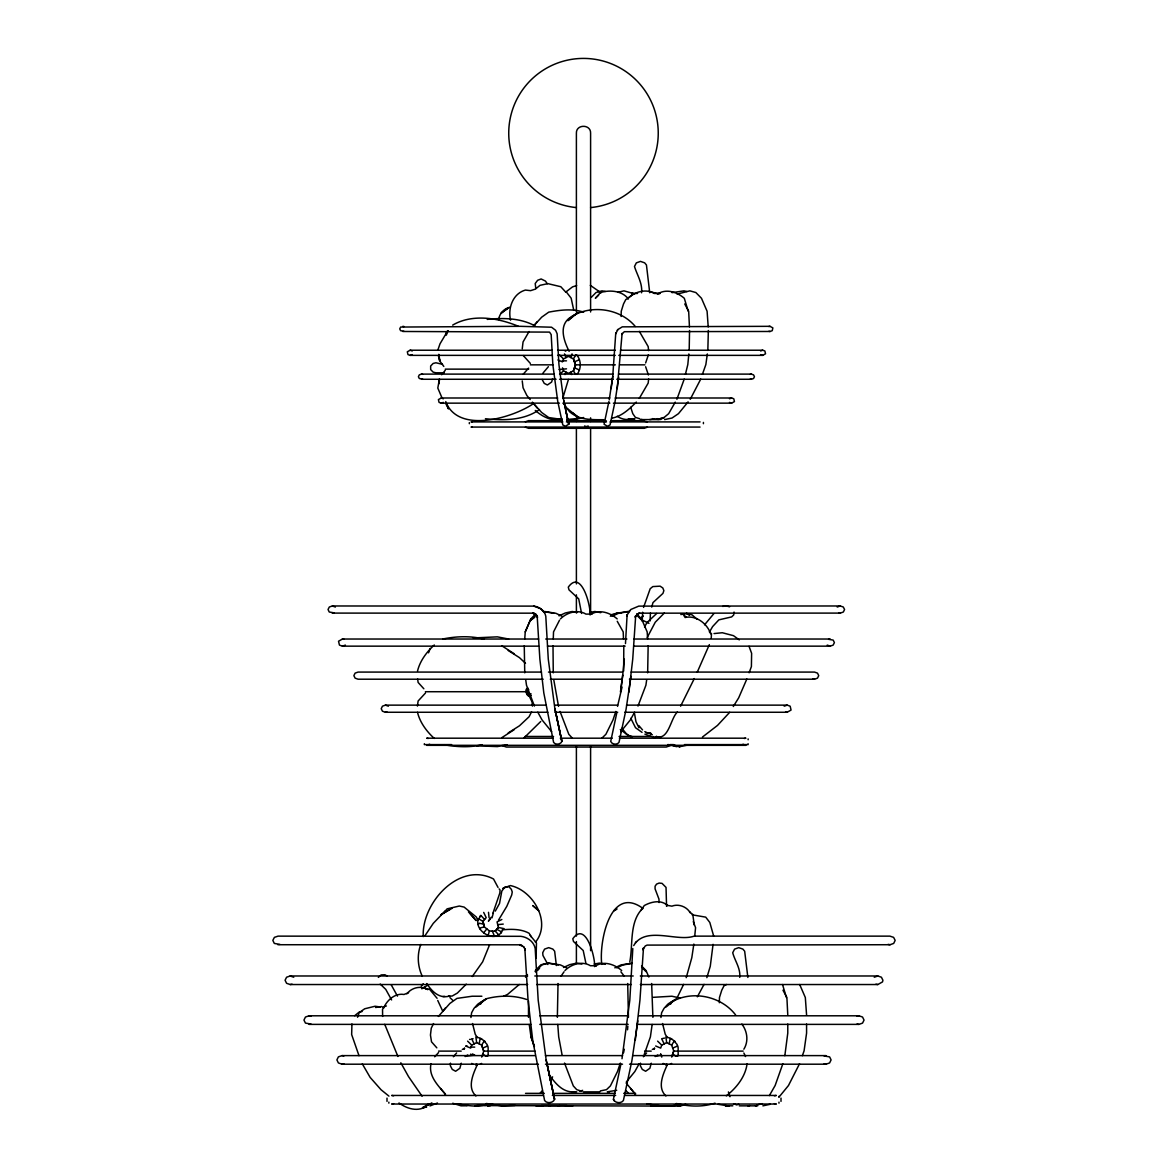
<?xml version="1.0" encoding="UTF-8"?>
<svg xmlns="http://www.w3.org/2000/svg" width="1168" height="1168" viewBox="0 0 1168 1168"><rect width="100%" height="100%" fill="white"/><g stroke="black" fill="none" stroke-linecap="round" stroke-linejoin="round"><path stroke-width="1.5" d="M601.783 964.403C598.863 943.218 609.813 883.869 643.057 908.5M351.933 1023.971L351.656 1034.571L358.999 1055.682M621.099 316.47L621.245 311.243L623.522 303.943L625.785 299.534L628.282 298.234M719.327 1002.728L719.473 997.501L721.751 990.216L724.014 985.792L726.511 984.507M553.004 645.831L553.267 672.841M553.267 638.852L553.53 631.888L559.53 620.179M558.027 983.514L557.355 1017.343M450.454 1063.157L450.352 1065.756L452.264 1069.421L455.637 1071.246L459.871 1068.282L461.258 1063.201M640.473 1063.157L640.356 1065.756L642.283 1069.421L645.641 1071.246L649.875 1068.282L651.262 1063.201M625.479 643.583L627.099 615.01L630.866 609.462L638.75 606.119L840.23 605.973L843.281 606.995L844.566 609.492L843.354 612.017L840.347 613.098L639.918 613.171L637.129 614.134L639.684 612.981L636.706 614.47M642.196 621.201L642.648 612.222M650.05 621.011L650.445 613.142M536.054 958.256L536.477 943.043L530.228 935.451M632.808 948.533L629.815 1000.173L622.004 1058.734M524.257 645.831L524.753 672.841M524.753 638.852L525.25 631.888L530.856 618.909L535.324 614.324M713.064 944.343L710.275 966.286L706.859 977.66M629.786 961.994C633.144 944.766 629.187 922.705 641.977 909.098M623.654 671.074L623.8 645.831M627.537 1029.782L627.844 1026.234M688.843 353.962L687.806 364.591L685.426 374.271M689.193 350.429L689.543 330.5M612.704 376.695L615.711 333.756L617.916 329.522L622.296 326.85L769.989 326.325L772.866 327.887L772.252 330.69L770.077 331.478L624.281 331.697L621.712 334.471L622.121 333.347L617.215 388.637M622.661 675.644L624.325 659.117M694.756 935.845L695.573 927.684L693.281 921.625M439.285 379.22L438.774 383.907L439.591 379.22M734.059 612.047L733.738 614.908L731.664 616.908L718.86 619.858L712.611 626.588L709.443 632.034M522.242 348.779L523.06 341.932L529.06 331.522M648.649 379.031L648.167 383.119L639.319 398.346M747.053 1063.931C745.403 1076.735 736.322 1088.109 726.306 1095.847M611.141 388.637L612.777 376.213L609.229 399.879M618.733 377.162L615.142 401.15L610.061 424.948L607.433 426.218L604.075 424.247L608.893 401.558M620.485 692.171L622.748 675.002L620.573 691.398M630.997 676.301L626.033 709.487L618.996 742.41C617.098 745.184 611.915 744.542 610.718 741.432L616.85 712.597M637.845 1020.861L631.873 1060.865L623.391 1100.519C621.113 1103.862 614.864 1103.088 613.419 1099.336L620.923 1064.077M417.429 706.085L418.115 701.004L425.502 693.004M628.895 692.171L632.735 659.117L635.684 615.697L635.115 617.259L637.319 613.974M635.319 1039.987L639.947 1000.173L643.495 947.861L642.809 949.73L645.247 945.978L647.087 945.102L890.074 944.722L893.695 943.423L895.155 940.386L893.608 937.364L889.943 936.137L694.099 936.137C677.104 942.226 645.495 925.436 633.728 945.554M646.663 679.922L645.904 685.236L637.991 706.056M647.656 672.841L648.152 645.831M652.153 1024.467L650.401 1036.863L644.181 1054.602M707.341 353.962L705.852 364.591L702.435 374.271M707.837 350.429L708.348 330.5M470.938 1017.503L471.624 1012.729L473.974 1008.422L477.858 1004.1L480.953 1003.779M660.942 1017.503L661.628 1012.729L663.993 1008.422L667.862 1004.1L670.958 1003.779M693.85 944.065L691.806 957.702L686.215 977.674M430.992 1063.785C428.203 1076.151 438.321 1085.773 445.548 1094.387L440.57 1088.459M648.401 354.736L645.641 362.941M417.516 671.118C419.911 660.986 426.7 651.905 434.306 644.999M493.407 912.763L492.005 917.858M711.239 638.297L711.473 633.363M575.561 374.373L573.415 370.825L575.474 364.839L573.415 358.853L568.451 356.386L563.545 358.853L562.465 361.846L557.924 359.978M622.062 687.003L617.536 706.363M623.537 1052.821L624.296 1049.273M528.885 694.04L528.126 695.69M684.229 379.104L676.9 399.266M782.852 1063.756L775.129 1085.525L769.362 1095.599M784.838 1055.682L787.772 1033.14L787.772 1024.044M387.002 1098.11L387.002 1101.38M780.998 1101.38L780.998 1098.11M498.575 319.536C499.51 313.666 504.007 308.425 509.92 307.228M562.713 398.449L568.436 379.454M552.581 378.636L551.646 382.024L547.412 384.987L544.244 383.381L542.127 379.483M643.568 607.375L650.196 588.73L652.824 586.584L660.124 586.161L662.825 587.986L663.862 590.628L662.942 593.402L652.97 602.615L651.744 607.083M489.509 944.956L482.661 961.819L472.252 976.536M527.746 687.967C522.87 689.938 529.878 699.807 529.571 694.434L527.629 691.719L528.695 689.514M570.933 357.612L572.043 353.875M479.143 1043.885L480.106 1038.775L481.596 1038.775M669.162 1043.885L670.125 1038.775L671.615 1038.775M439.372 379.25L437.81 388.068L441.752 397.295M615.843 711.443L613.01 719.911L605.885 734.307L601.987 738.045M620.325 1063.07L617.492 1071.538L610.382 1085.933L606.484 1089.671L600.352 1090.912M481.698 1057.098L483.756 1051.112L481.698 1045.112L476.661 1042.644L471.697 1045.126L470.675 1048.119L465.652 1046.002L467.142 1046.002M671.717 1045.112L666.68 1042.644L661.716 1045.126L660.694 1048.119L655.671 1046.002M672.374 1054.938L673.702 1051.112L743.155 1051.112M671.717 1057.098L673.775 1051.112L671.644 1045.126L674.17 1041.126L677.046 1044.382L678.155 1047.623L678.155 1054.587L677.601 1056.208L676.111 1056.208L672.666 1054.105M437.81 350.181L440.015 343.801L447.826 330.69M700.742 379.104L690.244 399.266M799.54 1063.756L788.473 1085.525L778.837 1097.307L778.968 1096.299M802.372 1055.682L804.08 1050.85L806.577 1033.14L806.577 1024.044M357.554 1017.255L359.189 1012.627L364.693 1008.787L375.059 1006.247L380.432 1007.006M464.178 1049.287L464.557 1048.222M654.197 1049.287L654.576 1048.222M746.848 678.988L738.672 697.865L733.285 706.523M749.126 672.768L751.404 666.548L751.623 653.306L749.038 646.327M428.554 652.824L430.174 648.444M446.322 335.187L447.972 330.792M501.846 919.493L497.057 921.902L498.356 927.45L504.08 928.662L502.459 929.845C497.276 944.532 473.493 931.728 478.413 918.647L482.997 921.406L484.34 926.896L489.392 930.94L488.151 935.466L489.1 936.094M683.63 984.361L677.352 997.297M564.991 374.563L565.969 372.066M492.954 913.113L499.831 893.038L500.079 890.016L499.116 888.892M525.25 631.888L530.856 618.909M709.356 644.619L697.179 672.33M480.092 929.042L480.632 927.83L484.34 926.896L482.939 921.45L486.18 917.654L483.698 912.412M420.845 944.416C416.874 954.592 417.633 966.476 422.305 976.331M743.87 1049.2C748.732 1041.316 747.374 1031.315 741.884 1024.088M694.318 678.55L680.608 706.173M425.05 935.612L433.255 923.377L445.11 911.04M433.547 1023.562L431.269 1028.19L430.452 1035.038L431.518 1041.827L436.832 1047.842M531.601 711.779L529.104 716.729L519.483 725.781L508.168 732.964M647.233 637.465L655.263 622.223L664.315 613.054M644.546 627.07L646.897 622.675L656.708 613.463M697.354 996.8L704.056 984.376M634.604 712.203L630.355 719.911L620.763 731.694M639.1 1063.844L634.852 1071.538L626.325 1082.006M677.352 712.042C670.476 718.539 668.68 740.716 656.197 736.512L660.285 737.417M495.305 911.098L499.524 903.477L501.817 891.111L504.853 887.052L508.781 886.614L511.321 889.286L512.256 891.987L511.715 894.98L506.81 906.324L498.502 920.136M675.25 402.142L668.665 413.662L664.169 417.399L660.738 418.217M550.391 1080.707L552.61 1076.838M383.878 1007.502C387.207 999.91 395.31 992.931 403.967 994.479L408.596 992.698M704.552 624.822L713.794 613.711M446.088 333.347L447.709 330.675M535.455 942.182C551.895 922.209 532.871 890.235 510.401 885.578L502.678 888.41M577.05 374.359C581.328 368.957 581.328 360.737 577.05 355.32L575.941 354.868L573.415 358.853L575.547 364.839L573.488 370.84L568.451 373.307L563.487 370.825L562.523 367.847M528.199 693.646L527.104 694.785M354.678 1015.707L359.131 1012.13L362.022 1011.561M640.955 910.471L644.254 905.565C651.364 901.638 661.132 899.448 667.673 905.58L666.767 905.244L671.877 906.164C678.477 903.594 686.653 906.572 690.186 912.704L689.573 911.945L692.785 914.427L694.245 925.041M561.02 976.214L564.027 971.805M476.486 1063.741L475.872 1065.216L477.362 1064.574C473.201 1073.83 466.82 1087.496 475.916 1095.949M666.505 1063.741L665.891 1065.216L667.381 1064.574C663.22 1073.83 656.825 1087.496 665.921 1095.949M479.785 916.749L480.822 915.332L484.589 919.523M478.223 924.633L479.245 923.231L483.669 924.151M491.217 917.289L488.399 921.143L489.903 919.377M483.669 932.779L486.866 928.925M492.969 936.4L493.991 934.999L492.312 931.042M500.649 933.378L501.671 931.976L496.809 929.275M525.512 977.149L527.44 974.535M441.635 374.738L445.271 370.3M540.711 721.517L523.95 737.957M688.098 401.88L678.462 413.662L672.023 418.027L664.65 419.589M438.365 1016.437L449.884 1003.458L456.936 998.406L472.164 996.231L481.873 996.231M378.33 977.397L381.148 974.93L384.973 974.769L387.075 976.068M583.679 312.163C572.291 308.454 560.246 309.958 548.726 312.148L541.675 317.185L533.426 326.237M617.916 329.522L617.259 330.296M629.771 610.514L628.953 611.463M443.752 1009.984L445.548 1007.823M636.472 941.481L635.377 942.751M533.353 326.31L537.338 321.565M466.266 984.157L457.36 993.063L452.22 996.012L448.308 996.246M543.018 373.045L548.376 366.694M453.374 1056.763L456.6 1052.952M643.393 1056.763L646.605 1052.952M480.647 915.727L477.975 920.282L476.325 917.041L464.105 907.083L459.301 906.032L447.14 908.85L444.015 912.456M489.348 930.998L495.217 931.144L498.4 927.407L495.174 931.203M523.308 374.125L528.608 368.095M434.7 1056.777L438.584 1052.529M421.225 986.084L423.254 983.792M563.487 370.825L559.764 374.373M569.634 317.842C558.45 326.193 564.115 341.29 569.152 351.378M383.98 1007.604L382.535 1009.181L382.622 1016.423M729.693 712.305L717.488 725.43L702.45 737.052M636.341 402.084C629.435 408.961 621.61 416.509 611.682 418.188M540.258 1092.927L542.405 1090.635M536.389 614.324L530.841 620.018L533.82 617.901M535.338 970.55L540.945 964.812L547.646 963.118L558.377 964.929M591.504 297.125L596.001 292.54L602.002 290.847L605.316 291.46M406.902 993.822C411.662 987.486 421.035 985.325 427.838 989.588L424.904 988.362L429.547 989.252L437.066 998.29M538.317 969.542L535.338 971.659L541.981 964.812L549.062 963.118L560.392 964.929L566.553 967.834M598.658 295.139L595.344 298.263L600.469 292.54C609.711 289.752 622.208 290.628 628.34 298.964M560.45 618.909C566.728 612.514 577.897 609.083 585.913 614.105L591.884 614.105L591.066 614.28C599.447 608.937 610.338 612.806 617.186 618.909M564.947 970.55C571.225 964.155 582.394 960.709 590.409 965.732L596.381 965.732L595.563 965.907C603.944 960.563 614.835 964.432 621.683 970.55M519.307 984.463L507.598 994.377L503.437 996.377M641.086 617.945L643.334 616.003M428.714 1104.402L425.765 1106.242M640.706 618.427L641.933 617.419M476.15 1006.947L486.326 998.742C499.568 995.282 513.701 995.136 526.753 999.487M666.154 1006.947L675.06 999.764M634.005 293.591L627.756 298.468C634.428 291.883 645.86 288.365 654.299 293.46L660.081 293.46L657.234 293.723M566.13 291.796L572.539 286.875L576.627 285.576M530.841 620.018L535.046 616.85M535.338 971.659L539.543 968.476M655.584 737.125L654.46 737.621L653.715 736.541M539.485 409.53C523.921 420.611 503.685 420.626 485.435 418.728M616.719 908.675L613.915 910.748L616.835 909.23M480.822 1002.48L486.326 998.742L478.646 1003.546M670.841 1002.48C691.266 989.836 721.079 995.749 735.65 1015.007M501.773 737.68L514.212 729.664M428.13 1105.249L431.839 1102.855M497.407 935.787L498.78 934.911L495.217 931.144M428.145 1104.227L422.48 1107.804L425.079 1106.592M527.921 692.682L526.461 693.369M570.422 317.287C590.147 304.206 619.974 308.06 635.275 326.456M668.651 1003.546L676.345 998.742M465.171 1056.558L467.696 1054.996M655.175 1056.558L657.701 1054.996M449.987 909.303L440.686 914.836L452.264 908.208M421.779 988.8L424.845 986.975M423.663 987.632L427.707 985.223M529.571 694.434L530.944 693.646M530.827 695.471L529.294 696.055L529.294 693.193M532.871 404.026C511.467 418.392 457.695 433.81 445.782 401.602M412.275 354.605L410.129 355.364L407.968 354.605L407.311 351.802L410.129 350.225L552.318 350.225M760.587 350.969L762.733 350.225L764.879 350.969L765.536 353.773L762.733 355.364L618.792 355.364M345.392 645.101L342.414 646.152L339.45 645.101L338.53 641.232L342.414 639.027L538.594 639.027M874.263 977.222L877.84 975.981L881.417 977.222L882.92 980.244L882.512 981.908L877.84 984.536L640.327 984.536M837.222 607.039L840.23 605.973M452.658 325.113C472.295 313.564 498.123 317.857 518.329 326.252M525.425 421.765L528.637 420.655L562.1 420.655M647.422 427.181L644.225 428.306L528.637 428.306L525.425 427.181M670.68 745.491L666.242 747.053L506.357 747.053L501.919 745.491M685.674 1104.242L680.316 1106.111L484.793 1105.6M443.373 402.405L441.227 403.15L439.066 402.405L438.409 399.602L441.227 397.996L557.72 397.996M729.489 398.77L731.635 397.996L733.796 398.77L734.438 401.558L731.635 403.15L613.39 403.15M429.663 744.264L426.67 745.33L745.929 745.33L742.95 744.264M784.195 706.187L787.174 705.136L790.167 706.187L791.057 710.056L787.174 712.261L624.749 712.261M738.789 1104.329L736.599 1104.899L733.621 1103.658M565.268 351.203L566.144 350.736M574.437 361.846L579.372 359.729M482.661 1048.119L487.596 1046.002M672.666 1048.119L677.601 1046.002M462.309 1049.448L464.499 1048.295M652.313 1049.448L654.518 1048.295M480.252 1064.106L481.596 1063.435M664.49 1038.104L661.657 1038.775L664.198 1043.885M670.271 1064.106L671.615 1063.435M610.338 616.208L616.5 613.288L627.844 611.492M614.835 967.834L620.996 964.929L632.341 963.118M559.005 615.857L565.297 612.981L572.232 611.492L577.445 612.441M563.502 967.484L569.794 964.622L576.729 963.118L581.941 964.067M612.134 616.208L618.529 613.288L629.245 611.492M616.631 967.834L623.026 964.929L631.961 963.425M677.177 294.102L689.85 290.847L695.865 292.54L701.472 298.263L707.093 311.243L708.217 326.938M424.787 1107.249C416.231 1111.761 406.362 1108.301 398.989 1102.986M437.46 1103.015L429.985 1105.921M658.153 293.635C666.826 288.467 677.192 292.204 684.302 298.263L688.186 311.243M382.651 1007.298L386.404 1005.94M581.051 1090.912L582.642 1090.343M561.866 418.538C552.406 422.232 542.288 416.582 535.28 410.45M527.104 688.653L528.199 689.792M567.079 1105.614L541.207 1105.614M611.127 614.762L618.033 612.908L621.157 613.215M663.964 418.027L658.051 419.589L641.086 419.589M715.05 1103.161C702.523 1107.22 688.989 1106.695 676.345 1103.483M632.18 418.801L627.873 419.589L632.472 418.684M617.872 292.336L623.96 290.847L633.698 293.635M634.779 418.64L628.121 419.589M757.244 1104.899L762.397 1103.658M632.37 418.801C627.362 420.407 621.449 419.312 617.259 416.275M679.703 745.929L676.549 746.644L667.921 744.512M576.627 418.67L566.714 419.516M583.679 417.516L573.649 419.721L567.181 419.721M484.837 1104.943L474.923 1105.775M488.545 1104.519C478.208 1107.556 467.331 1105.585 456.936 1103.804M680.243 1104.154C669.381 1107.556 657.905 1105.775 646.955 1103.804M609.36 1091.861L607.287 1091.817L616.704 1090.299M762.879 1105.848L770.252 1104.286M442.687 639.027C456.25 636.239 470.441 635.728 483.961 639.042M686.945 745.213L679.834 746.644L673.002 745.286M559.034 369.541L566.509 368.84M467.244 1055.799L474.734 1055.113L472.383 1053.93M657.263 1055.799L660.781 1055.113M507.058 744.717L497.364 746.6L476.69 745.812M824.082 1055.96L829.616 1056.879L831.09 1059.902L829.616 1062.938L826.01 1064.194L629.567 1064.194M554.318 374.11L421.444 374.11L419.297 374.87L418.407 376.695L419.297 378.505L422.612 379.045M768.821 326.529L769.989 326.325M472.193 426.846L471.025 427.065L700.055 427.065M616.806 379.264L751.404 379.264L753.55 378.505L754.455 376.695L753.55 374.87L751.404 374.11L618.544 374.11M546.084 705.136L385.425 705.136L382.447 706.187L381.221 708.699L382.447 711.224L385.425 712.261L547.85 712.261M629.421 679.207L814.519 679.207L817.483 678.155L818.739 675.644L817.483 673.118L814.519 672.082L631.158 672.082M529.148 1015.795L309.038 1015.795L305.461 1017.036L303.957 1020.087L305.461 1023.11L310.98 1024.029M534.886 1055.609L341.99 1055.609L338.384 1056.879L336.91 1059.902L338.384 1062.938L341.99 1064.194L538.433 1064.194M393.616 1103.672L391.674 1104.037L776.326 1104.037L774.384 1103.672M637.086 1024.38L858.962 1024.38L862.539 1023.11L864.043 1020.087L862.539 1017.036L858.962 1015.795L638.852 1015.795M422.831 1107.585L425.984 1107.016L423.371 1107.483M528.637 428.306L530.345 427.999M722.7 606.426L725.97 605.842L729.577 606.805M487.684 1106.111L490.545 1105.6M589.606 612.441L594.921 611.492L600.761 612.689M594.103 964.067L599.418 963.118L605.258 964.315M482.194 744.717C469.697 747.71 456.586 747.024 444.03 744.688M385.425 712.261L387.031 711.984M502.459 929.845C511.146 928.954 521.351 928.925 529.075 933.261L531.382 936.999M341.99 1064.194L343.918 1063.858M750.236 374.315L751.404 374.11M642.502 420.947L647.422 421.765M828.579 639.319L833.164 640.079L834.405 642.575L833.164 645.101L830.185 646.152L634.005 646.152M744.323 738.483L745.929 738.191L619.39 738.191M527.673 975.981L290.16 975.981L286.583 977.222L285.08 980.244L286.583 983.295L290.16 984.536L527.673 984.536M290.16 984.536L292.102 984.201M857.02 1016.131L858.962 1015.795M515 1105.424L502.109 1105.979L486.326 1103.483M774.384 1095.788L776.326 1095.453L624.588 1095.453M563.618 399.879L558.946 364.737L557.136 333.756L555.603 330.296L551.573 327.215L520.373 326.325L400.653 327.055L399.733 328.865L400.609 330.69L403.967 331.274M554.756 707.735L548.274 659.117L545.792 616.251C544.726 610.587 539.353 606.747 533.849 606.119L332.369 605.973L329.332 606.995L328.047 609.492L329.245 612.017L333.887 612.82M545.996 1058.734L538.185 1000.173L535.192 948.533C533.922 941.671 527.425 937.086 520.811 936.313L278.057 936.137L274.392 937.364L272.845 940.386L274.305 943.423L279.897 944.386M680.813 614.543L685.368 613.769L692.04 614.806L697.15 619.361M375.585 1007.502L381.819 1006.524M672.009 292.657L683.966 290.847L686.93 291.518M423.575 1107.512L426.641 1107.089M649.642 419.589L651.496 419.356M557.866 1105.848L559.72 1105.614M747.87 1105.848L749.725 1105.614M653.204 997.326L671.877 996.231L680.243 998.056M685.003 617.522C695.573 615.01 706.202 622.88 710.115 632.341M714.028 633.567L722.306 632.735L733.475 635.669L739.271 639.874M473.288 637.947L497.364 636.852L508.664 639.042M426.816 983.544C431.678 991.34 439.562 999.224 449.68 995.997M487.231 319.39C503.32 317.754 520.49 317.959 535.032 325.887M466.966 1105.775L461.053 1105.833L452.731 1103.249M656.971 1105.775L651.072 1105.833M442.92 996.523L444.891 996.377M670.739 1105.833L664.942 1105.775M469.565 1039.418L470.441 1039.374M536.083 1105.848L542.813 1105.804M726.102 1105.848L727.416 1105.804L718.057 1104.286M548.668 1074.151C554.829 1082.561 562.377 1092.766 574.101 1091.817M634.604 419.546L627.201 419.589M732.832 1105.804L725.43 1105.848M573.97 1091.861L576.744 1091.817M536.331 1105.848L539.28 1105.804M726.35 1105.848L729.299 1105.804M497.729 924.647L503.247 924.092M637.553 293.46L631.771 293.46L634.618 293.723M402.785 331.478L549.544 332.106L551.179 334.588L552.858 364.737L557.705 401.15L562.786 424.948L565.429 426.218L568.772 424.247L563.706 400.522L568.772 424.247L566.013 411.618M557.618 350.225L615.244 350.225M620.529 350.225L762.733 350.225M410.129 355.364L552.318 355.364M557.618 355.364L615.244 355.364M562.304 360.839L566.509 360.839M530.36 364.839L552.99 364.839M575.474 364.839L615.332 364.839M620.31 364.839L644.926 364.839M445.271 369.132L528.681 369.132M579.372 369.949L574.437 367.832M444.117 372.796L435.927 372.796L433.138 372.125L430.656 369.555L430.656 366.022L433.138 363.452L435.927 362.781L442.468 364.299M559.574 374.11L613.273 374.11M421.444 379.264L556.056 379.264M559.574 379.264L613.273 379.264M563.005 397.996L609.842 397.996M615.142 397.996L731.635 397.996M441.227 403.15L559.457 403.15M563.005 403.15L609.842 403.15M639.495 418.64L635.392 417.399L632.793 413.662L630.691 407.267M603.593 419.721C592.264 419.692 579.605 420.188 570.422 412.406M566.655 420.655L606.192 420.655M610.762 420.655L644.225 420.655M562.859 421.911L471.025 421.911L472.193 422.101M566.392 421.911L606.469 421.911M610.003 421.911L700.055 421.911M332.252 613.098L532.681 613.171L536.638 615.244L532.929 612.981L533.951 613.419M545.719 639.027L626.88 639.027M634.005 639.027L830.185 639.027M342.414 646.152L538.594 646.152M547.485 646.152L625.128 646.152M541.441 672.082L358.08 672.082L355.116 673.118L353.875 675.644L355.116 678.155L358.08 679.207L543.193 679.207M548.478 672.082L622.325 672.082M550.289 679.207L622.325 679.207M526.461 690.084L527.921 690.755M425.386 691.719L527.629 691.719M554.902 705.136L617.697 705.136M626.53 705.136L787.174 705.136M554.902 712.261L617.697 712.261M525.045 736.468L553.544 736.468M619.055 736.468L650.751 736.468M553.209 738.191L426.67 738.191L428.276 738.483M560.319 738.191L612.295 738.191M451.622 744.6L424.334 744.6L424.334 743.768M669.906 744.6L673.542 744.6M684.463 744.6L748.133 744.6L748.133 743.768M277.926 944.722L519.395 944.81L523.76 946.854M534.798 975.981L633.202 975.981M640.327 975.981L877.84 975.981M536.623 984.536L631.377 984.536M539.806 1015.795L628.194 1015.795M309.038 1024.38L530.914 1024.38M539.806 1024.38L628.194 1024.38M473.128 1038.775L471.638 1038.775L474.179 1043.885M470.529 1047.112L474.734 1047.112M438.584 1051.112L461.214 1051.112M534.988 1051.112L483.683 1051.112L481.625 1045.126L484.151 1041.126L487.027 1044.382L488.151 1047.623L488.151 1054.587L487.596 1056.208L486.092 1056.208L482.661 1054.105M644.619 1051.112L651.218 1051.112M545.471 1055.609L622.529 1055.609M633.114 1055.609L826.01 1055.609M545.471 1064.194L622.529 1064.194M579.372 1090.912L582.175 1090.912M572.043 1091.861L574.992 1091.861M583.372 1091.861L599.885 1091.861M525.527 1093.365L544.288 1093.365M552.858 1093.365L615.142 1093.365M623.712 1093.365L635.596 1093.365M543.412 1095.453L391.674 1095.453L393.616 1095.788M552.362 1095.453L615.638 1095.453M572.203 1105.848L565.473 1105.804M739.315 1105.848L756.28 1105.848M569.006 1105.804L571.955 1105.848M659.497 419.589L652.357 418.64M755.477 1105.804L757.725 1105.848M570.875 1105.804L572.831 1105.848M692.113 914.821L705.72 917.143L709.808 922.457L713.677 936.094M562.158 419.502L548.726 417.545L541.675 412.494L532.36 402.201L537.338 408.128M640.356 419.356L642.21 419.589M548.566 1105.614L550.42 1105.848M620.31 729.474L628.793 735.957L631.873 736.409M646.035 732.686L651.043 733.431L647.291 732.847M544.565 611.492L555.895 613.288L562.071 616.208M654.036 737.417L644.882 734.146M666.68 1042.644L665.891 1036.994L670.271 1038.104L675.279 1041.593M476.661 1042.644L475.872 1036.994L480.252 1038.104L485.26 1041.593M648.722 732.862L649.612 733.008M543.149 611.492L553.88 613.288M768.894 331.274L770.077 331.478M838.712 612.82L840.347 613.098M888.103 944.386L890.074 944.722M528.637 420.655L530.345 420.947M762.733 355.364L760.587 354.605M410.129 350.225L412.275 350.969M421.444 374.11L422.612 374.315M830.185 646.152L827.221 645.101M342.414 639.027L344.034 639.319M875.898 984.201L877.84 984.536M290.16 975.981L293.737 977.222M309.038 1015.795L310.98 1016.131M731.635 403.15L729.489 402.405M785.568 711.984L787.174 712.261M824.082 1063.858L826.01 1064.194M642.502 427.999L644.225 428.306M677.455 1105.6L680.316 1106.111M750.236 379.045L751.404 379.264M402.858 326.325L404.026 326.529M812.899 678.915L814.519 679.207M332.369 605.973L335.377 607.039M857.02 1024.029L858.962 1024.38M441.227 397.996L443.373 398.77M385.425 705.136L388.404 706.187M341.99 1055.609L343.918 1055.96M648.999 291.445L657.847 293.591M628.793 735.957L630.019 736.205M656.197 736.512L658.022 736.935M657.073 418.64L660.781 419.546M533.849 606.119L540.799 608.776L544.434 612.572M632.998 419.356L633.801 419.589M580.7 1090.912L576.758 1089.671L573.313 1085.933L564.524 1063.07M684.156 616.178L686.2 616.908M522.534 945.773L519.687 944.591L520.913 945.102M648.78 733.197L652.357 734.76M642.385 620.12L648.97 623.332M644.809 731.621L646.707 732.511M663.147 1063.435L664.49 1064.106M471.638 1063.435L472.836 1064.033M534.988 613.857L533.586 613.156L536.302 614.864M590.307 285.342L599.797 291.927M598.001 290.993L601.038 292.832M508.168 650.474L519.483 657.657L525.498 663.322M501.773 645.758L514.212 653.773M631.815 737.358L626.413 733.84L621.858 728.292M642.02 732.365L635.523 727.722L630.822 718.305M642.546 729.912L638.794 725.547M531.002 695.5L530.257 694.04M686.55 613.142L689.324 615.302M573.021 413.107L578.116 417.21L567.925 409.004M388.959 1096.139L381.045 1089.744L370.154 1077.422L362.314 1063.887M434.306 738.439C426.7 731.533 419.911 722.452 417.516 712.319M566.071 291.635L571.152 298.176L573.619 309.608M682.681 613.974L685.923 617.04M641.553 620.018L637.1 615.478M646.05 971.659L641.597 967.104M625.625 1090.401L627.961 1092.635M380.213 984.084L385.761 989.369L391.587 999.939M449.914 997.589L452.804 1000.377M637.071 614.324L641.553 618.909L647.16 631.888L647.656 638.852M641.568 965.951L646.05 970.55L648.853 977.032M530.36 363.423L523.308 355.568M572.262 738.045L568.816 734.307L560.027 711.443M565.794 292.175L560.801 286.715L547.85 283.634L539.996 285.342L535.382 289.095L530.593 290.657L525.41 290.073C512.723 293.621 507.744 308.308 510.562 320.163M423.853 688.784L418.115 682.448L417.662 679.046M569.634 411.851L563.399 403.223M563.487 358.853L559.384 354.868M661.716 1045.126L657.613 1041.126M471.697 1045.126L467.609 1041.126M468.426 911.872L476.179 920.632L470.324 913.712M630.589 1088.459L635.567 1094.387L626.179 1083.086M530.155 399.514L526.856 395.485L523.06 387.761L522.242 380.914M551.646 731.694L542.04 719.911L537.806 712.203M422.086 1096.226L408.537 1076.619L400.828 1062.778M617.244 621.274L623.201 631.888L623.493 638.852M620.894 971.805L624.296 976.214M443.811 366.431L439.46 360.591L438.774 354.342L439.854 360.591L438.423 355.846M639.319 331.347L648.167 346.56L648.649 350.663M547.252 283.751L545.471 281.094L541.134 278.962L537.616 280.291L535.207 283.503L535.805 288.496M536.214 614.748L537.543 617.405L537.178 616.164L539.864 659.117L543.806 692.945L553.603 742.41C555.501 745.169 560.698 744.556 561.881 741.432L554.873 708.626L561.881 741.432L555.749 712.597M523.644 946.708L525.264 949.92L524.841 948.489L528.053 1000.173L532.798 1040.936L544.609 1100.519C546.887 1103.848 553.15 1103.118 554.581 1099.336L546.128 1059.814L554.581 1099.336L547.077 1064.077M667.381 1037.651L665.234 1034.206L662.548 1023.518M477.362 1037.651L475.23 1034.206L472.529 1023.518M391.236 984.872L397.485 996.129M710.305 632.822L709.516 631.45L710.889 633.947M534.404 706.056L526.491 685.236L525.746 679.922M547.909 964.52L542.945 955.468L542.711 952.752L544.551 949.131L548.697 947.642L552.844 949.088L554.654 951.234L556.377 965.542M613.419 1099.336L614.193 1100.767M684.74 303.943L688.667 311.243L689.456 326.938M782.969 990.216L786.896 997.501L787.772 1014.934M498.021 887.417L493.524 878.993C459.243 861.064 421.487 903.025 423.254 936.605M445.709 403.471L448.527 408.931L446.322 403.077M638.94 727.781L635.961 721.707L634.487 713.371M529.294 696.143L532.053 701.953L532.433 706.114M645.641 366.752L648.401 374.957M743.87 1053.01L745.52 1056.544M437.737 1000.45L442.745 1011.211M397.923 1056.485L384.754 1024.365M799.7 984.536L805.321 997.501L806.577 1014.934M564.509 353.875L565.969 357.612M530.987 1036.863L534.389 1046.543L530.987 1036.863L529.25 1024.467M660.752 1054.105L661.774 1057.098M660.694 1054.105L660.986 1054.938M470.675 1054.105L470.967 1054.938M728.394 1091.919L729.971 1096.723M782.531 984.536L786.414 997.501M570.933 372.066L571.678 374.563M558.538 706.363L553.793 679.922M488.501 912.325L489.085 917.756M562.027 1054.602L558.698 1036.863L557.764 1024.467M590.117 614.996C590.789 605.681 581.343 568.904 568.29 587.139L568.991 589.855L578.715 598.892L581.576 613.434M594.614 966.622C595.286 957.307 585.84 920.53 572.787 938.765L573.488 941.481L583.212 950.518L585.927 963.381M651.642 983.514L652.897 1017.343M747.87 977.441L744.673 951.234L742.863 949.088L738.702 947.642L734.57 949.131L732.716 952.752C734.862 960.899 740.673 968.214 739.738 977.368M649.729 292.759L646.444 264.975L644.634 262.829L640.473 261.384L636.341 262.873L634.487 266.494C637.115 275.049 642.59 283.109 641.597 292.788M666.563 906.339L666.037 887.403L662.052 883.373L659.132 883.066L656.577 884.103L655.087 886.235L655.073 888.863L658.942 899.039L659.102 902.543M627.698 983.514L628.442 1017.343M778.968 1102.154L778.968 1103.161M748.133 738.906L748.133 739.738M703.413 422.422L703.413 423.692M590.599 311.987L590.599 133.167C590.935 124.042 576.043 124.042 576.393 133.167L576.393 311.987M590.599 417.837L590.599 421.487M590.599 428.787L590.599 613.098M590.599 746.308L590.599 950.694M576.393 417.837L576.393 421.487M576.393 428.787L576.393 583.898M576.393 594.848L576.393 613.098M576.393 746.308L576.393 936.094M576.393 941.569L576.393 963.454M528.505 1000.947L528.491 1017.343M469.332 422.597L469.332 423.692M388.856 1102.154L388.856 1103.161M576.393 207.583A74.767 74.767 0 0 1 519.964 93.747A74.767 74.767 0 0 1 647.014 93.747A74.767 74.767 0 0 1 590.585 207.583M588.117 425.926A2.818 2.818 0 0 1 584.628 425.926M615.945 332.792L615.711 333.756L615.945 332.792M627.128 614.923L626.807 616.251L627.128 614.923M572.612 316.207L567.925 320.674L578.116 312.469L572.612 316.207M504.795 310.367L501.13 313.199L508.708 307.724L504.795 310.367M679.834 746.644L672.213 744.907L679.834 746.644M536.375 908.66L532.769 905.565L538.711 910.704L536.375 908.66M551.048 334.063L551.048 334.063"/></g></svg>
